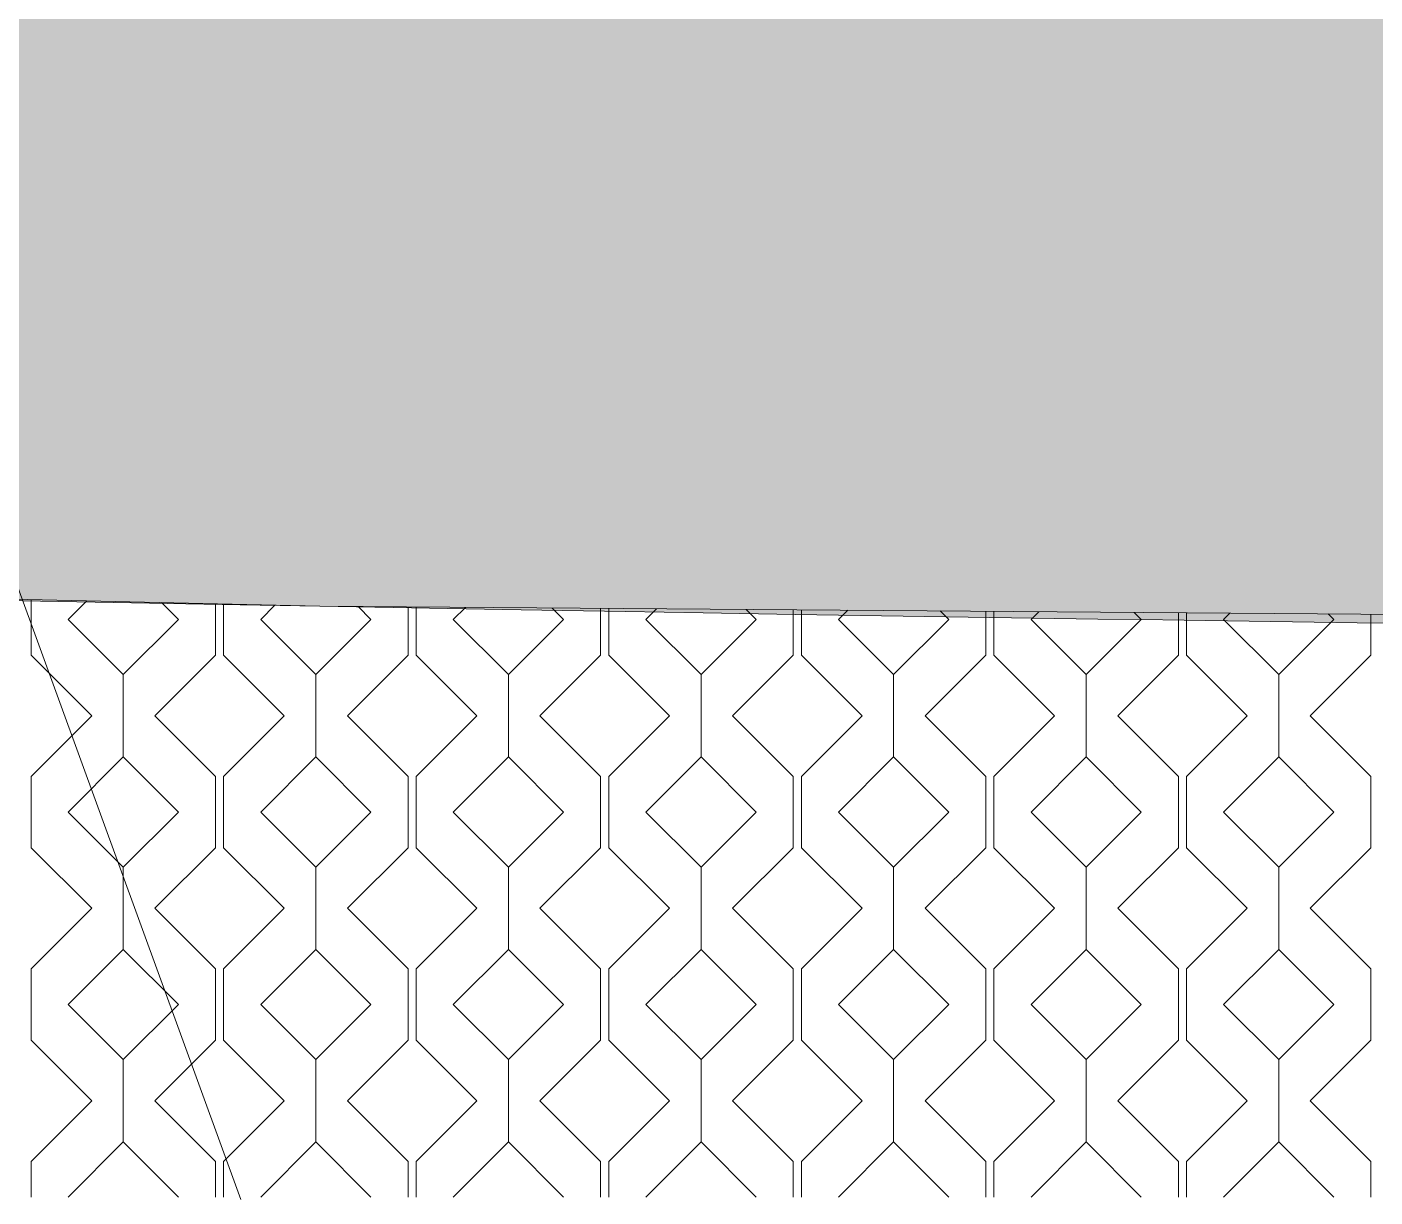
# Model space of a CAD drawing. Header units: millimetres. Extents: x -20794 to 71174, y -103753 to 30644.
# Drawn here: x 16500 to 18833, y 18000 to 20026 of the extents above; entities that cross this region are included whole.
import ezdxf

# ---------------------------------------------------------------- set-up
doc = ezdxf.new("R2010")
doc.units = ezdxf.units.MM
doc.header["$MEASUREMENT"] = 0
doc.layers.add('Местность - Рельеф', color=7, linetype='Continuous')
doc.layers.add('Местность - Рельеф_Ном._пера__1', color=7, linetype='Continuous', lineweight=13)
doc.layers.add('Местность - Рельеф_Ном._пера__101', color=252, linetype='Continuous', lineweight=5)
doc.layers.add('Местность - Рельеф_Ном._пера__102', color=7, linetype='Continuous', lineweight=5, true_color=0xcccccc)

# ---------------------------------------------------------------- blocks, each defined once
blk = doc.blocks.new('*X1')
at = {"layer": 'Местность - Рельеф_Ном._пера__102', "color": 254, "linetype": 'Continuous', "lineweight": 5, "true_color": 0xcccccc}
for p, q in [((16507.081, 19034.71863), (16507.081, 18999.981)), ((16571.221, 18999.981165), (16603.673066, 19032.433447)), ((16732.679384, 19029.381405), (16762.0798, 18999.981)), ((16826.219, 19027.168437), (16826.219, 18999.981)), ((16840.414, 19026.832611), (16840.414, 18999.981)), ((16904.554, 18999.981165), (16929.302353, 19024.729683)), ((17073.00095, 19022.392842), (17095.4128, 18999.981)), ((17159.552, 19021.740277), (17159.552, 18999.981)), ((17173.747, 19021.633252), (17173.747, 18999.981)), ((17237.887, 18999.981165), (17258.896946, 19020.991251)), ((17408.866259, 19019.860534), (17428.7458, 18999.981)), ((17492.885, 19019.227062), (17492.885, 18999.981)), ((17507.08, 19019.120036), (17507.08, 18999.981)), ((17571.22, 18999.981165), (17589.735554, 19018.496842)), ((17744.731568, 19017.328226), (17762.0788, 18999.981)), ((17826.218, 19016.713847), (17826.218, 18999.981)), ((16507.081, 18999.981), (16507.081, 18938.237)), ((16666.65, 18904.552), (16571.221, 18999.981)), ((16762.0796, 18999.981), (16666.65, 18904.552)), ((16826.219, 18999.981), (16826.219, 18938.237)), ((16840.414, 18999.981), (16840.414, 18938.237)), ((16999.983, 18904.552), (16904.554, 18999.981)), ((17095.4126, 18999.981), (16999.983, 18904.552)), ((17159.552, 18999.981), (17159.552, 18938.237)), ((17173.747, 18999.981), (17173.747, 18938.237)), ((17333.316, 18904.552), (17237.887, 18999.981)), ((17428.7456, 18999.981), (17333.316, 18904.552)), ((17492.885, 18999.981), (17492.885, 18938.237)), ((17507.08, 18999.981), (17507.08, 18938.237)), ((17666.649, 18904.552), (17571.22, 18999.981)), ((17762.0786, 18999.981), (17666.649, 18904.552)), ((17826.218, 18999.981), (17826.218, 18938.237)), ((17840.413, 19016.606821), (17840.413, 18999.981)), ((17840.413, 18999.981), (17840.413, 18938.237)), ((17904.553, 18999.981165), (17920.574162, 19016.002434)), ((17999.982, 18904.552), (17904.553, 18999.981)), ((18095.4116, 18999.981), (17999.982, 18904.552)), ((18080.596877, 19014.795918), (18095.4118, 18999.981)), ((18159.551, 19014.200631), (18159.551, 18999.981)), ((18159.551, 18999.981), (18159.551, 18938.237)), ((18173.746, 19014.093606), (18173.746, 18999.981)), ((18173.746, 18999.981), (18173.746, 18938.237)), ((18237.886, 18999.981165), (18251.41277, 19013.508025)), ((18333.315, 18904.552), (18237.886, 18999.981)), ((18428.7446, 18999.981), (18333.315, 18904.552)), ((18416.462185, 19012.26361), (18428.7448, 18999.981)), ((18492.884, 19011.687416), (18492.884, 18999.981)), ((18492.884, 18999.981), (18492.884, 18938.237)), ((18507.079, 19011.580391), (18507.079, 18999.981)), ((18507.079, 18999.981), (18507.079, 18938.237)), ((18571.219, 18999.981165), (18582.251379, 19011.013617)), ((18666.648, 18904.552), (18571.219, 18999.981)), ((18762.0776, 18999.981), (18666.648, 18904.552)), ((18752.327494, 19009.731302), (18762.0778, 18999.981)), ((18826.217, 19009.174201), (18826.217, 18999.981)), ((18826.217, 18999.981), (18826.217, 18938.237)), ((16612.003, 18833.315), (16507.081, 18938.237)), ((16826.219, 18938.237), (16721.2969, 18833.315)), ((16945.336, 18833.315), (16840.414, 18938.237)), ((17159.552, 18938.237), (17054.6299, 18833.315)), ((17278.669, 18833.315), (17173.747, 18938.237)), ((17492.885, 18938.237), (17387.9629, 18833.315)), ((17612.002, 18833.315), (17507.08, 18938.237)), ((17826.218, 18938.237), (17721.2959, 18833.315)), ((17945.335, 18833.315), (17840.413, 18938.237)), ((18159.551, 18938.237), (18054.6289, 18833.315)), ((18278.668, 18833.315), (18173.746, 18938.237)), ((18492.884, 18938.237), (18387.9619, 18833.315)), ((18612.001, 18833.315), (18507.079, 18938.237)), ((18826.217, 18938.237), (18721.2949, 18833.315)), ((16666.65, 18762.0776), (16666.65, 18904.552)), ((16666.650165, 18904.552), (16666.650165, 18762.0776)), ((16999.983, 18762.0776), (16999.983, 18904.552)), ((16999.983165, 18904.552), (16999.983165, 18762.0776)), ((17333.316, 18762.0776), (17333.316, 18904.552)), ((17333.316165, 18904.552), (17333.316165, 18762.0776)), ((17666.649, 18762.0776), (17666.649, 18904.552)), ((17666.649165, 18904.552), (17666.649165, 18762.0776)), ((17999.982, 18762.0776), (17999.982, 18904.552)), ((17999.982165, 18904.552), (17999.982165, 18762.0776)), ((18333.315, 18762.0776), (18333.315, 18904.552)), ((18333.315165, 18904.552), (18333.315165, 18762.0776)), ((18666.648, 18762.0776), (18666.648, 18904.552)), ((18666.648165, 18904.552), (18666.648165, 18762.0776)), ((16507.081, 18728.3925), (16612.003, 18833.315)), ((16721.2969, 18833.315), (16826.219, 18728.3925)), ((16840.414, 18728.3925), (16945.336, 18833.315)), ((17054.6299, 18833.315), (17159.552, 18728.3925)), ((17173.747, 18728.3925), (17278.669, 18833.315)), ((17387.9629, 18833.315), (17492.885, 18728.3925)), ((17507.08, 18728.3925), (17612.002, 18833.315)), ((17721.2959, 18833.315), (17826.218, 18728.3925)), ((17840.413, 18728.3925), (17945.335, 18833.315)), ((18054.6289, 18833.315), (18159.551, 18728.3925)), ((18173.746, 18728.3925), (18278.668, 18833.315)), ((18387.9619, 18833.315), (18492.884, 18728.3925)), ((18507.079, 18728.3925), (18612.001, 18833.315)), ((18721.2949, 18833.315), (18826.217, 18728.3925)), ((16571.221, 18666.648165), (16666.65, 18762.0778)), ((16666.650165, 18762.0776), (16762.0798, 18666.648)), ((16904.554, 18666.648165), (16999.983, 18762.0778)), ((16999.983165, 18762.0776), (17095.4128, 18666.648)), ((17237.887, 18666.648165), (17333.316, 18762.0778)), ((17333.316165, 18762.0776), (17428.7458, 18666.648)), ((17571.22, 18666.648165), (17666.649, 18762.0778)), ((17666.649165, 18762.0776), (17762.0788, 18666.648)), ((17904.553, 18666.648165), (17999.982, 18762.0778)), ((17999.982165, 18762.0776), (18095.4118, 18666.648)), ((18237.886, 18666.648165), (18333.315, 18762.0778)), ((18333.315165, 18762.0776), (18428.7448, 18666.648)), ((18571.219, 18666.648165), (18666.648, 18762.0778)), ((18666.648165, 18762.0776), (18762.0778, 18666.648)), ((16507.081, 18728.3925), (16507.081, 18666.648)), ((16826.219, 18728.3925), (16826.219, 18666.648)), ((16840.414, 18728.3925), (16840.414, 18666.648)), ((17159.552, 18728.3925), (17159.552, 18666.648)), ((17173.747, 18728.3925), (17173.747, 18666.648)), ((17492.885, 18728.3925), (17492.885, 18666.648)), ((17507.08, 18728.3925), (17507.08, 18666.648)), ((17826.218, 18728.3925), (17826.218, 18666.648)), ((17840.413, 18728.3925), (17840.413, 18666.648)), ((18159.551, 18728.3925), (18159.551, 18666.648)), ((18173.746, 18728.3925), (18173.746, 18666.648)), ((18492.884, 18728.3925), (18492.884, 18666.648)), ((18507.079, 18728.3925), (18507.079, 18666.648)), ((18826.217, 18728.3925), (18826.217, 18666.648)), ((16507.081, 18666.648), (16507.081, 18604.904)), ((16666.65, 18571.219), (16571.221, 18666.648)), ((16762.0796, 18666.648), (16666.65, 18571.219)), ((16826.219, 18666.648), (16826.219, 18604.904)), ((16840.414, 18666.648), (16840.414, 18604.904)), ((16999.983, 18571.219), (16904.554, 18666.648)), ((17095.4126, 18666.648), (16999.983, 18571.219)), ((17159.552, 18666.648), (17159.552, 18604.904)), ((17173.747, 18666.648), (17173.747, 18604.904)), ((17333.316, 18571.219), (17237.887, 18666.648)), ((17428.7456, 18666.648), (17333.316, 18571.219)), ((17492.885, 18666.648), (17492.885, 18604.904)), ((17507.08, 18666.648), (17507.08, 18604.904)), ((17666.649, 18571.219), (17571.22, 18666.648)), ((17762.0786, 18666.648), (17666.649, 18571.219)), ((17826.218, 18666.648), (17826.218, 18604.904)), ((17840.413, 18666.648), (17840.413, 18604.904)), ((17999.982, 18571.219), (17904.553, 18666.648)), ((18095.4116, 18666.648), (17999.982, 18571.219)), ((18159.551, 18666.648), (18159.551, 18604.904)), ((18173.746, 18666.648), (18173.746, 18604.904)), ((18333.315, 18571.219), (18237.886, 18666.648)), ((18428.7446, 18666.648), (18333.315, 18571.219)), ((18492.884, 18666.648), (18492.884, 18604.904)), ((18507.079, 18666.648), (18507.079, 18604.904)), ((18666.648, 18571.219), (18571.219, 18666.648)), ((18762.0776, 18666.648), (18666.648, 18571.219)), ((18826.217, 18666.648), (18826.217, 18604.904)), ((16612.003, 18499.982), (16507.081, 18604.904)), ((16826.219, 18604.904), (16721.2969, 18499.982)), ((16945.336, 18499.982), (16840.414, 18604.904)), ((17159.552, 18604.904), (17054.6299, 18499.982)), ((17278.669, 18499.982), (17173.747, 18604.904)), ((17492.885, 18604.904), (17387.9629, 18499.982)), ((17612.002, 18499.982), (17507.08, 18604.904)), ((17826.218, 18604.904), (17721.2959, 18499.982)), ((17945.335, 18499.982), (17840.413, 18604.904)), ((18159.551, 18604.904), (18054.6289, 18499.982)), ((18278.668, 18499.982), (18173.746, 18604.904)), ((18492.884, 18604.904), (18387.9619, 18499.982)), ((18612.001, 18499.982), (18507.079, 18604.904)), ((18826.217, 18604.904), (18721.2949, 18499.982)), ((16666.65, 18428.7446), (16666.65, 18571.219)), ((16666.650165, 18571.219), (16666.650165, 18428.7446)), ((16999.983, 18428.7446), (16999.983, 18571.219)), ((16999.983165, 18571.219), (16999.983165, 18428.7446)), ((17333.316, 18428.7446), (17333.316, 18571.219)), ((17333.316165, 18571.219), (17333.316165, 18428.7446)), ((17666.649, 18428.7446), (17666.649, 18571.219)), ((17666.649165, 18571.219), (17666.649165, 18428.7446)), ((17999.982, 18428.7446), (17999.982, 18571.219)), ((17999.982165, 18571.219), (17999.982165, 18428.7446)), ((18333.315, 18428.7446), (18333.315, 18571.219)), ((18333.315165, 18571.219), (18333.315165, 18428.7446)), ((18666.648, 18428.7446), (18666.648, 18571.219)), ((18666.648165, 18571.219), (18666.648165, 18428.7446)), ((16507.081, 18395.0595), (16612.003, 18499.982)), ((16721.2969, 18499.982), (16826.219, 18395.0595)), ((16840.414, 18395.0595), (16945.336, 18499.982)), ((17054.6299, 18499.982), (17159.552, 18395.0595)), ((17173.747, 18395.0595), (17278.669, 18499.982)), ((17387.9629, 18499.982), (17492.885, 18395.0595)), ((17507.08, 18395.0595), (17612.002, 18499.982)), ((17721.2959, 18499.982), (17826.218, 18395.0595)), ((17840.413, 18395.0595), (17945.335, 18499.982)), ((18054.6289, 18499.982), (18159.551, 18395.0595)), ((18173.746, 18395.0595), (18278.668, 18499.982)), ((18387.9619, 18499.982), (18492.884, 18395.0595)), ((18507.079, 18395.0595), (18612.001, 18499.982)), ((18721.2949, 18499.982), (18826.217, 18395.0595)), ((16571.221, 18333.315165), (16666.65, 18428.7448)), ((16666.650165, 18428.7446), (16762.0798, 18333.315)), ((16904.554, 18333.315165), (16999.983, 18428.7448)), ((16999.983165, 18428.7446), (17095.4128, 18333.315)), ((17237.887, 18333.315165), (17333.316, 18428.7448)), ((17333.316165, 18428.7446), (17428.7458, 18333.315)), ((17571.22, 18333.315165), (17666.649, 18428.7448)), ((17666.649165, 18428.7446), (17762.0788, 18333.315)), ((17904.553, 18333.315165), (17999.982, 18428.7448)), ((17999.982165, 18428.7446), (18095.4118, 18333.315)), ((18237.886, 18333.315165), (18333.315, 18428.7448)), ((18333.315165, 18428.7446), (18428.7448, 18333.315)), ((18571.219, 18333.315165), (18666.648, 18428.7448)), ((18666.648165, 18428.7446), (18762.0778, 18333.315)), ((16507.081, 18395.0595), (16507.081, 18333.315)), ((16826.219, 18395.0595), (16826.219, 18333.315)), ((16840.414, 18395.0595), (16840.414, 18333.315)), ((17159.552, 18395.0595), (17159.552, 18333.315)), ((17173.747, 18395.0595), (17173.747, 18333.315)), ((17492.885, 18395.0595), (17492.885, 18333.315)), ((17507.08, 18395.0595), (17507.08, 18333.315)), ((17826.218, 18395.0595), (17826.218, 18333.315)), ((17840.413, 18395.0595), (17840.413, 18333.315)), ((18159.551, 18395.0595), (18159.551, 18333.315)), ((18173.746, 18395.0595), (18173.746, 18333.315)), ((18492.884, 18395.0595), (18492.884, 18333.315)), ((18507.079, 18395.0595), (18507.079, 18333.315)), ((18826.217, 18395.0595), (18826.217, 18333.315)), ((16507.081, 18333.315), (16507.081, 18271.571)), ((16666.65, 18237.886), (16571.221, 18333.315)), ((16762.0796, 18333.315), (16666.65, 18237.886)), ((16826.219, 18333.315), (16826.219, 18271.571)), ((16840.414, 18333.315), (16840.414, 18271.571)), ((16999.983, 18237.886), (16904.554, 18333.315)), ((17095.4126, 18333.315), (16999.983, 18237.886)), ((17159.552, 18333.315), (17159.552, 18271.571)), ((17173.747, 18333.315), (17173.747, 18271.571)), ((17333.316, 18237.886), (17237.887, 18333.315)), ((17428.7456, 18333.315), (17333.316, 18237.886)), ((17492.885, 18333.315), (17492.885, 18271.571)), ((17507.08, 18333.315), (17507.08, 18271.571)), ((17666.649, 18237.886), (17571.22, 18333.315)), ((17762.0786, 18333.315), (17666.649, 18237.886)), ((17826.218, 18333.315), (17826.218, 18271.571)), ((17840.413, 18333.315), (17840.413, 18271.571)), ((17999.982, 18237.886), (17904.553, 18333.315)), ((18095.4116, 18333.315), (17999.982, 18237.886)), ((18159.551, 18333.315), (18159.551, 18271.571)), ((18173.746, 18333.315), (18173.746, 18271.571)), ((18333.315, 18237.886), (18237.886, 18333.315)), ((18428.7446, 18333.315), (18333.315, 18237.886)), ((18492.884, 18333.315), (18492.884, 18271.571)), ((18507.079, 18333.315), (18507.079, 18271.571)), ((18666.648, 18237.886), (18571.219, 18333.315)), ((18762.0776, 18333.315), (18666.648, 18237.886)), ((18826.217, 18333.315), (18826.217, 18271.571)), ((16612.003, 18166.649), (16507.081, 18271.571)), ((16826.219, 18271.571), (16721.2969, 18166.649)), ((16945.336, 18166.649), (16840.414, 18271.571)), ((17159.552, 18271.571), (17054.6299, 18166.649)), ((17278.669, 18166.649), (17173.747, 18271.571)), ((17492.885, 18271.571), (17387.9629, 18166.649)), ((17612.002, 18166.649), (17507.08, 18271.571)), ((17826.218, 18271.571), (17721.2959, 18166.649)), ((17945.335, 18166.649), (17840.413, 18271.571)), ((18159.551, 18271.571), (18054.6289, 18166.649)), ((18278.668, 18166.649), (18173.746, 18271.571)), ((18492.884, 18271.571), (18387.9619, 18166.649)), ((18612.001, 18166.649), (18507.079, 18271.571)), ((18826.217, 18271.571), (18721.2949, 18166.649)), ((16666.65, 18095.4116), (16666.65, 18237.886)), ((16666.650165, 18237.886), (16666.650165, 18095.4116)), ((16999.983, 18095.4116), (16999.983, 18237.886)), ((16999.983165, 18237.886), (16999.983165, 18095.4116)), ((17333.316, 18095.4116), (17333.316, 18237.886)), ((17333.316165, 18237.886), (17333.316165, 18095.4116)), ((17666.649, 18095.4116), (17666.649, 18237.886)), ((17666.649165, 18237.886), (17666.649165, 18095.4116)), ((17999.982, 18095.4116), (17999.982, 18237.886)), ((17999.982165, 18237.886), (17999.982165, 18095.4116)), ((18333.315, 18095.4116), (18333.315, 18237.886)), ((18333.315165, 18237.886), (18333.315165, 18095.4116)), ((18666.648, 18095.4116), (18666.648, 18237.886)), ((18666.648165, 18237.886), (18666.648165, 18095.4116)), ((16507.081, 18061.7265), (16612.003, 18166.649)), ((16721.2969, 18166.649), (16826.219, 18061.7265)), ((16840.414, 18061.7265), (16945.336, 18166.649)), ((17054.6299, 18166.649), (17159.552, 18061.7265)), ((17173.747, 18061.7265), (17278.669, 18166.649)), ((17387.9629, 18166.649), (17492.885, 18061.7265)), ((17507.08, 18061.7265), (17612.002, 18166.649)), ((17721.2959, 18166.649), (17826.218, 18061.7265)), ((17840.413, 18061.7265), (17945.335, 18166.649)), ((18054.6289, 18166.649), (18159.551, 18061.7265)), ((18173.746, 18061.7265), (18278.668, 18166.649)), ((18387.9619, 18166.649), (18492.884, 18061.7265)), ((18507.079, 18061.7265), (18612.001, 18166.649)), ((18721.2949, 18166.649), (18826.217, 18061.7265)), ((16571.221, 17999.982165), (16666.65, 18095.4118)), ((16666.650165, 18095.4116), (16762.0798, 17999.982)), ((16904.554, 17999.982165), (16999.983, 18095.4118)), ((16999.983165, 18095.4116), (17095.4128, 17999.982)), ((17237.887, 17999.982165), (17333.316, 18095.4118)), ((17333.316165, 18095.4116), (17428.7458, 17999.982)), ((17571.22, 17999.982165), (17666.649, 18095.4118)), ((17666.649165, 18095.4116), (17762.0788, 17999.982)), ((17904.553, 17999.982165), (17999.982, 18095.4118)), ((17999.982165, 18095.4116), (18095.4118, 17999.982)), ((18237.886, 17999.982165), (18333.315, 18095.4118)), ((18333.315165, 18095.4116), (18428.7448, 17999.982)), ((18571.219, 17999.982165), (18666.648, 18095.4118)), ((18666.648165, 18095.4116), (18762.0778, 17999.982)), ((16507.081, 18061.7265), (16507.081, 17999.982)), ((16826.219, 18061.7265), (16826.219, 17999.982)), ((16840.414, 18061.7265), (16840.414, 17999.982)), ((17159.552, 18061.7265), (17159.552, 17999.982)), ((17173.747, 18061.7265), (17173.747, 17999.982)), ((17492.885, 18061.7265), (17492.885, 17999.982)), ((17507.08, 18061.7265), (17507.08, 17999.982)), ((17826.218, 18061.7265), (17826.218, 17999.982)), ((17840.413, 18061.7265), (17840.413, 17999.982)), ((18159.551, 18061.7265), (18159.551, 17999.982)), ((18173.746, 18061.7265), (18173.746, 17999.982)), ((18492.884, 18061.7265), (18492.884, 17999.982)), ((18507.079, 18061.7265), (18507.079, 17999.982)), ((18826.217, 18061.7265), (18826.217, 17999.982))]:
    blk.add_line(p, q, dxfattribs=at)

msp = doc.modelspace()

# ---------------------------------------------------------------- hatches: boundary and pattern name
at = {"layer": 'Местность - Рельеф_Ном._пера__101', "linetype": 'Continuous', "lineweight": 0, "true_color": 0xe4e4e4}
msp.add_hatch(color=254, dxfattribs=at).paths.add_polyline_path([(-14540.3, 24553), (-19951.1, 25023.8), (-19123.9, 19511.9), (-13812.6, 19489), (-13337.9, 19487.9), (-11201.1, 19480.6), (-9841.3, 19473.9), (-8975.3, 19468.8, -0.001019), (-4317, 19429.9), (-1518.8, 19397.4), (908.7, 19363.7), (927.6, 19363.4), (1372.1, 19356.7, -0.001351), (7547.5, 19245.1), (8108.8, 19233.3), (8149.7, 19232.4), (8201.6, 19231.3), (10633.1, 19176.9), (12066.2, 19142.3, 0.002305), (15791.2, 19046.7), (16108.1, 19040.1), (16492.5, 19032.5), (16868.9, 19025.4), (17007.1, 19022.9), (17355.4, 19016.8), (17535.5, 19013.7), (17670.6, 19011.5), (17829.6, 19008.9, 0.002963), (22620.1, 18960.5), (23344.1, 18958.2, -0.002663), (24435.3, 18964.2), (24687.9, 18963.9), (24781, 18963.7), (24956.4, 18963), (25007.9, 18962.7), (25182.1, 18961.6), (25269.4, 18960.9), (25473.8, 18959.1), (25645.5, 18957.3), (25775.1, 18955.7), (25836.1, 18954.9, -0.004662), (27745.6, 18911.3, -0.003874), (29331.7, 18848, -0.006518), (30543.2, 18760.2, -0.007574), (31947.6, 18618.6, -0.001726), (32266.9, 18580.4), (32306.4, 18575.5), (32457.2, 18557.3), (32623.2, 18537.8), (32711.7, 18527.7, 0.001077), (32898.2, 18507, 0.001171), (33101.1, 18485.4, 0.001246), (33317.1, 18463.4, 0.00131), (33544.3, 18441.5, 0.001358), (33779.8, 18420.1), (33898.5, 18409.7), (34055, 18396.6, 0.00219), (34435.3, 18367.1, 0.005838), (35450.4, 18304.8, -0.019026), (37569, 18178.9, 0.031811), (37766.8, 18159.6, 0.023383), (37912.9, 18161.6, 0.061207), (38030.2, 18186, 0.107082), (38130, 18245.9, 0.107403), (38189.8, 18337.9, 0.065103), (38215.3, 18446.7, 0.055906), (38208.1, 18669.8, -0.005362), (38173.3, 19054.7, -0.013282), (38122.5, 20010.5), (38122.4, 20014.2), (38122.3, 20016.2), (38122.2, 20019.8), (38121.2, 20050.8), (38120, 20084.8), (38118.9, 20116.8), (38112.1, 20305.5), (38104.9, 20492.6), (38102.9, 20540.8), (38102.4, 20553.9), (38102, 20563), (38101.7, 20570.2), (38101.7, 20571.4), (38094.6, 20738.9), (38092.1, 20794.7), (38082.4, 21007.5), (38072.3, 21212.5), (38071.4, 21231.1), (38071.2, 21234.2), (38061.3, 21425.1), (38051.4, 21605.7), (38044.1, 21733.3), (38041.4, 21779.4), (38039.9, 21804.7), (38039.7, 21808.3), (38033.5, 21913.3), (38033.3, 21916.4), (38026.6, 22025.6), (38026.4, 22028.9), (38016.6, 22192.1), (37953.7, 23257.1), (37939.4, 23500.9), (37932.5, 23620.1), (37925.1, 23747.5), (37918.6, 23860.6), (37907.3, 24056.5), (37899.3, 24195.9, -0.001403), (37632.2, 29087.9), (37623.7, 29251.8), (37615.9, 29402.7), (37608, 29556.6), (37604.2, 29630.6), (33970.3, 29693.6, -0.014248), (33736.3, 28895.6, -0.040068), (32840.3, 26739.1, -0.025708), (31908.1, 25158.7, -0.010271), (31720, 24879.1, -0.017765), (31368, 24414.4, -0.013631), (31076.1, 24075.5, -0.001199), (31049.5, 24046.5, -0.006116), (30911.9, 23900.3, -0.014268), (30691, 23700.6, -0.002906), (30644.6, 23661.4, -0.06445), (29513.8, 22942.4, -0.060359), (28320.7, 22551, -0.050381), (25956, 22301.9, -0.004911), (24525.6, 22294.1), (23426.4, 22288.2, 0.001125), (22129.5, 22275.8, -0.002577), (20235, 22265.5, -0.004583), (16865.4, 22295.4, -0.001213), (15973.9, 22313.7), (15914.7, 22315), (15554.6, 22323.7), (15162.1, 22334.1, -0.004795), (11638.4, 22464.2, -0.003918), (8761.4, 22620.6, -0.001159), (7170.1, 22727.9), (7144.3, 22729.7), (7011.6, 22739), (6943.5, 22743.8), (6727.4, 22759, -0.003064), (2523.1, 23083.5), (1558.7, 23165.3), (542.7, 23250.9), (-3094.9, 23560.6), (-3333.4, 23581.1), (-3542.9, 23599.1), (-6756.2, 23877.6), (-9042.3, 24075.8), (-12918.3, 24412.2), (-13192.2, 24436)])

# ---------------------------------------------------------------- linework, layer by layer
at = {"layer": 'Местность - Рельеф_Ном._пера__1', "color": 7, "linetype": 'Continuous', "lineweight": 13}
msp.add_line((15532.8, 21668.7), (16870, 17995.5), dxfattribs=at)
at = {"layer": 'Местность - Рельеф_Ном._пера__1', "color": 7, "linetype": 'Continuous', "lineweight": 13, "flags": 128}
msp.add_lwpolyline([(-8975.3, 19468.8, -0.001019), (-4317, 19429.9), (-1518.8, 19397.4), (908.7, 19363.7), (927.6, 19363.4), (1372.1, 19356.7, -0.001351), (7547.5, 19245.1), (8108.8, 19233.3), (8149.7, 19232.4), (8201.6, 19231.3), (10633.1, 19176.9), (12066.2, 19142.3, 0.002305), (15791.2, 19046.7), (16108.1, 19040.1), (16492.5, 19032.5), (16868.9, 19025.4), (17007.1, 19022.9), (17355.4, 19016.8), (17535.5, 19013.7), (17670.6, 19011.5), (17829.6, 19008.9, 0.002963), (22620.1, 18960.5)], format="xyb", dxfattribs=at)
msp.add_lwpolyline([(-11201.1, 19480.6), (-10280.5, 16777.1), (-8555.3, 10806.7), (-6432.9, 10898.4), (-2247.8, 10663.4), (-2362.6, 10919.8), (-2361.2, 11119.8), (21278.3, 11161.8), (21278.3, 12068.3), (24747.6, 12068.3), (24747.6, 11768.3), (31807.4, 11768.3), (31907.6, 14903.8), (32137.3, 18525.9), (31420.5, 18676.8), (31076.4, 18711.5), (29894.8, 18811.1), (28679.4, 18877), (24956.4, 18963), (17007.1, 19022.9), (8149.7, 19232.4), (-1518.8, 19397.4)], close=True, dxfattribs=at)

# ---------------------------------------------------------------- block references
at = {"layer": 'Местность - Рельеф', "color": 7, "lineweight": 13}
msp.add_blockref('*X1', (0, 0), dxfattribs=at)

doc.saveas('drawing.dxf')
